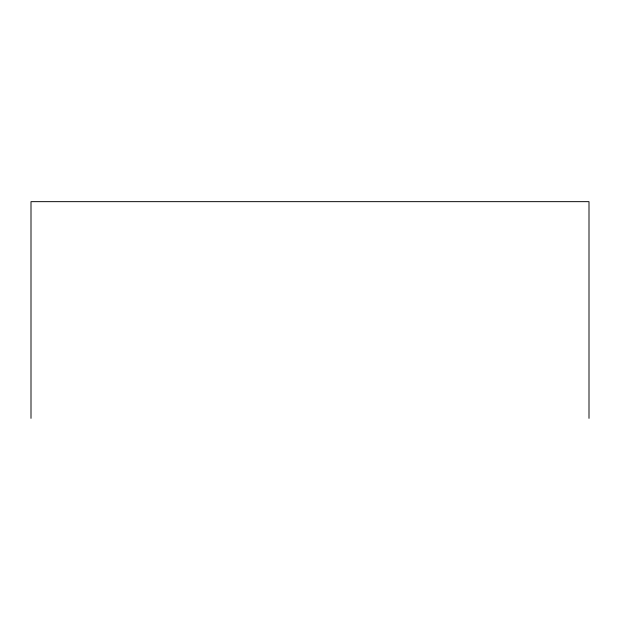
<?xml version="1.0" encoding="UTF-8"?>
<svg xmlns="http://www.w3.org/2000/svg" width="620" height="620" viewBox="0 0 620 620"><rect width="100%" height="100%" fill="white"/><g stroke="black" fill="none" stroke-linecap="round" stroke-linejoin="round"><path stroke-width="0.93" d="M589 418.345L589 201.655L31 201.655L31 418.345"/></g></svg>
